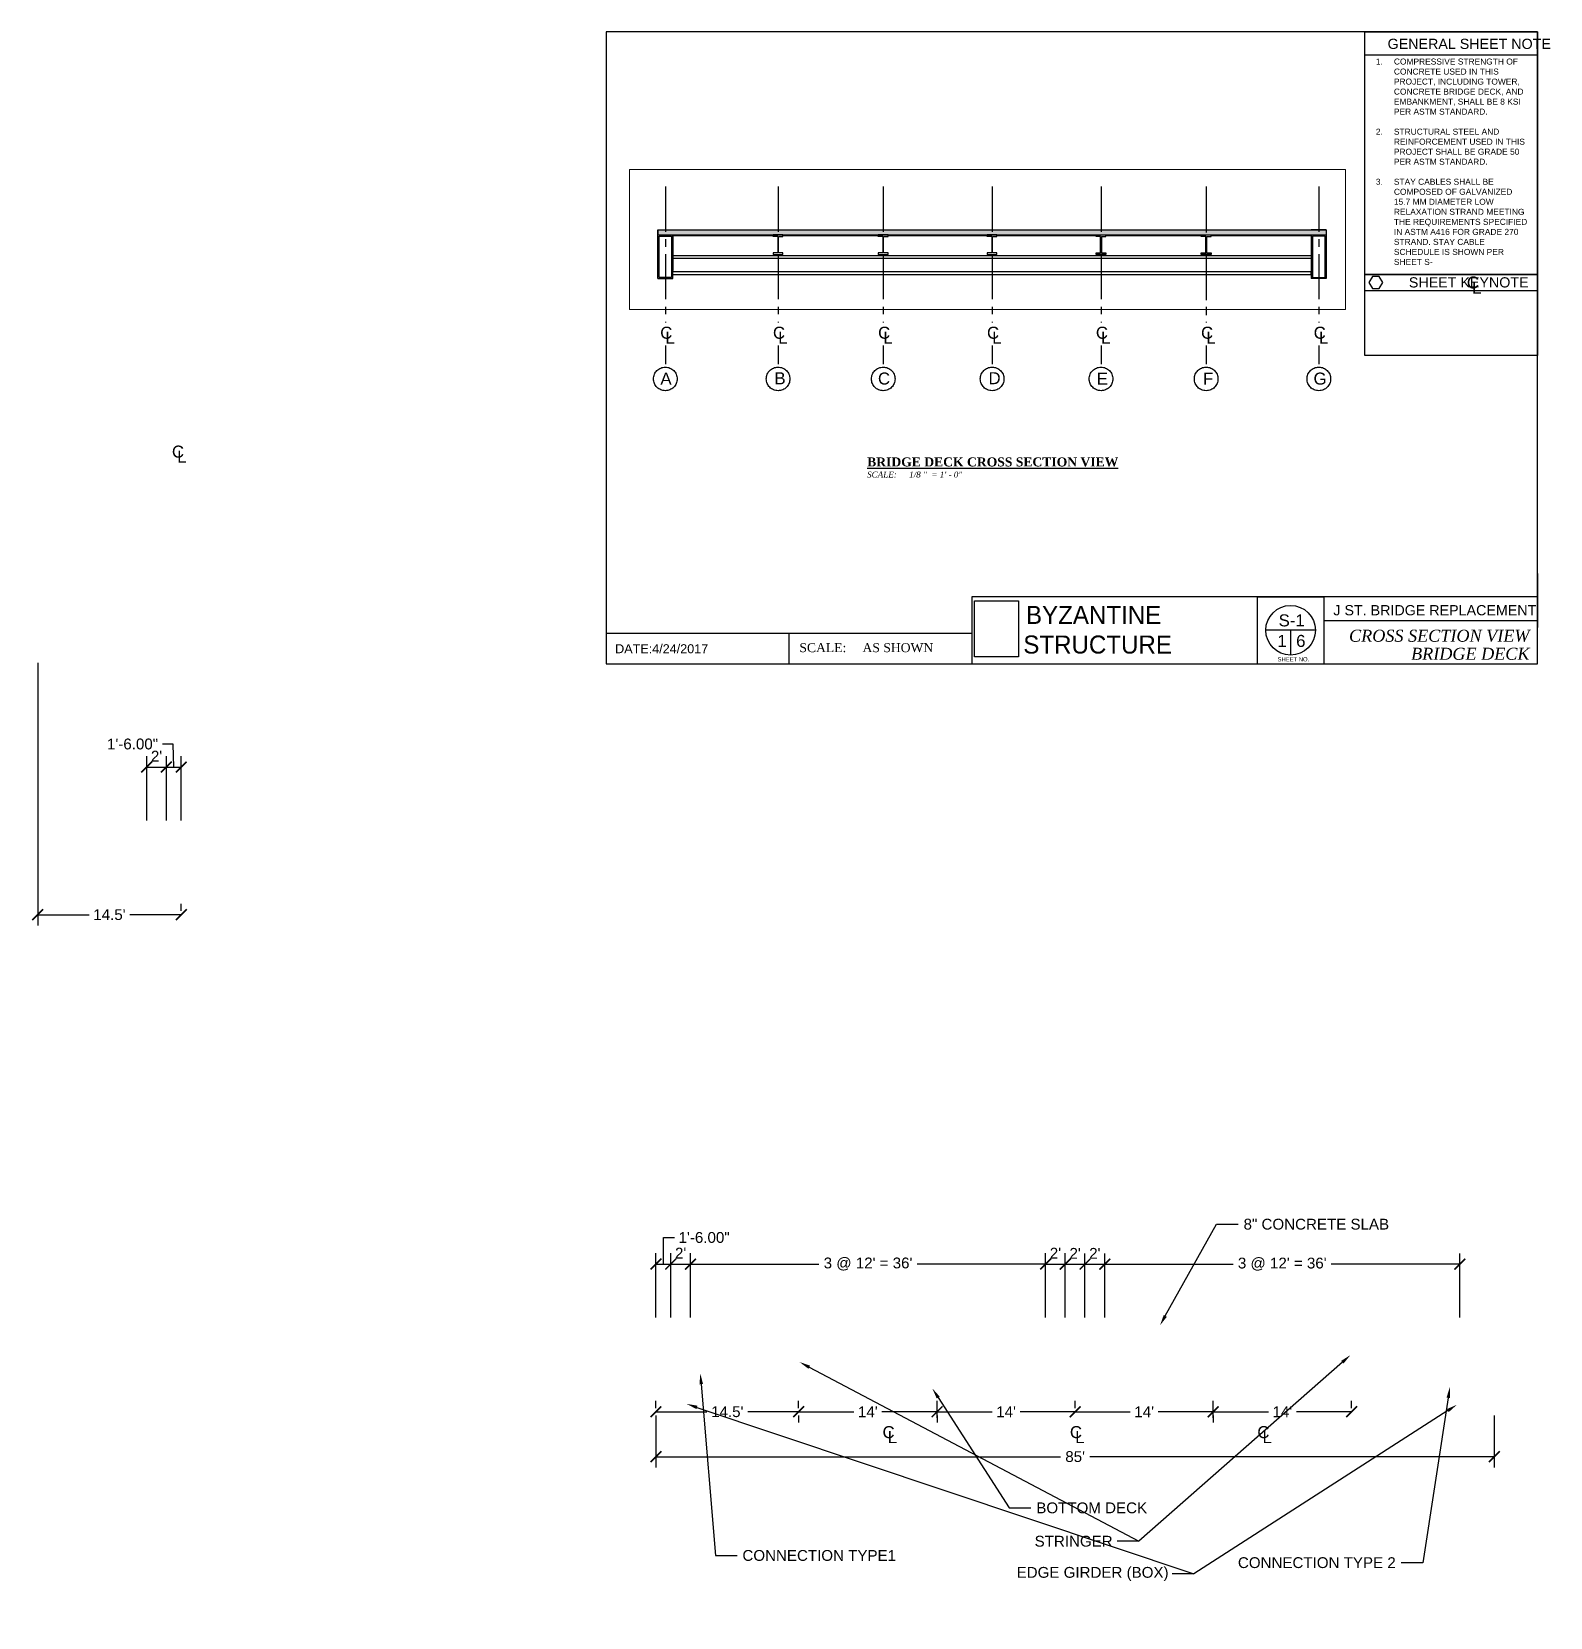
# Paper-space layout 'S-3' of a CAD drawing. Header units: feet. Extents: x -9.6 to 15.7, y -15.9 to 10.5.
# The model-space entities are those that its viewports show. They can reach past a viewport. Long polylines and large blocks are cut down to what shows.
import ezdxf
from ezdxf import colors
from ezdxf.entities.mleader import LeaderData, LeaderLine
from ezdxf.enums import TextEntityAlignment as Align
from ezdxf.math import Vec2, Vec3

# ---------------------------------------------------------------- set-up
doc = ezdxf.new("R2010")
doc.units = ezdxf.units.FT
doc.header["$MEASUREMENT"] = 0
doc.header["$XCLIPFRAME"] = 2
for name, pattern in [('ACAD_ISO03W100', [30, 12, -18]), ('CENTER2', [1.125, 0.75, -0.125, 0.125, -0.125]), ('HIDDEN2', [0.1875, 0.125, -0.0625])]:
    doc.linetypes.add(name, pattern=pattern)
doc.styles.add('Annotative', font='arial.ttf')
doc.styles.add('Bridge 122L', font='times.ttf')
doc.styles.get("Standard").update_dxf_attribs({"font": 'arial.ttf'})
doc.dimstyles.new('Bridge 122L', dxfattribs={"dimtxt": 0.18, "dimasz": 0.18, "dimexe": 0.18, "dimexo": 0.0625, "dimgap": 0.09, "dimtad": 0, "dimtih": 1, "dimtoh": 1, "dimzin": 0, "dimdsep": 46, "dimlunit": 3, "dimtxsty": 'Annotative', "dimblk": 'ARCHTICK', "dimcen": 0.09, "dimadec": 1, "dimazin": 0, "dimtfac": 1, "dimtofl": 0, "dimtmove": 0, "dimatfit": 3, "dimfxl": 1, "dimtolj": 1, "dimtzin": 0, "dimarcsym": 0})
picture_1 = doc.add_image_def('image1.jpg', size_in_pixel=(215, 288))

# ---------------------------------------------------------------- blocks, each defined once
blk = doc.blocks.new('_ArchTick')
at = {"color": 0, "linetype": 'ByBlock', "const_width": 0.15}
blk.add_lwpolyline([(-0.5, -0.5), (0.5, 0.5)], dxfattribs=at)
blk = doc.blocks.new('*D0')
at = {"color": 0, "linetype": 'Continuous', "lineweight": -2, "transparency": 16777216}
for p, q in [((0.954, -9.989), (0.957, -9.548)), ((0.957, -9.548), (1.137, -9.548)), ((0.83, -10.88), (0.83, -9.809)), ((0.83, -9.989), (1.077, -9.989)), ((1.077, -10.88), (1.077, -9.809))]:
    blk.add_line(p, q, dxfattribs=at)
at = {"layer": 'Defpoints', "color": 0, "linetype": 'CENTER2', "transparency": 16777216}
for p in [(1.077, -9.989), (0.83, -10.942), (1.077, -10.942)]:
    blk.add_point(p, dxfattribs=at)
at = {"color": 0, "linetype": 'CENTER2', "lineweight": -2, "transparency": 16777216, "xscale": 0.18, "yscale": 0.18, "zscale": 0.18, "rotation": 180}
blk.add_blockref('_ArchTick', (0.83, -9.989), dxfattribs=at)
at = {"color": 0, "linetype": 'CENTER2', "lineweight": -2, "transparency": 16777216, "xscale": 0.18, "yscale": 0.18, "zscale": 0.18}
blk.add_blockref('_ArchTick', (1.077, -9.989), dxfattribs=at)
at = {"color": 0, "linetype": 'CENTER2', "transparency": 16777216, "insert": (1.632, -9.548), "char_height": 0.18, "attachment_point": 5, "style": 'Annotative'}
blk.add_mtext('\\A1;1\'-6.00"', dxfattribs=at)
blk = doc.blocks.new('*D1')
at = {"color": 0, "linetype": 'Continuous', "lineweight": -2, "transparency": 16777216}
for p, q in [((1.077, -10.88), (1.077, -9.809)), ((1.077, -9.989), (1.405, -9.989)), ((1.405, -10.88), (1.405, -9.809))]:
    blk.add_line(p, q, dxfattribs=at)
at = {"layer": 'Defpoints', "color": 0, "linetype": 'CENTER2', "transparency": 16777216}
for p in [(1.405, -9.989), (1.077, -10.942), (1.405, -10.942)]:
    blk.add_point(p, dxfattribs=at)
at = {"color": 0, "linetype": 'CENTER2', "lineweight": -2, "transparency": 16777216, "xscale": 0.18, "yscale": 0.18, "zscale": 0.18, "rotation": 180}
blk.add_blockref('_ArchTick', (1.077, -9.989), dxfattribs=at)
at = {"color": 0, "linetype": 'CENTER2', "lineweight": -2, "transparency": 16777216, "xscale": 0.18, "yscale": 0.18, "zscale": 0.18}
blk.add_blockref('_ArchTick', (1.405, -9.989), dxfattribs=at)
at = {"color": 0, "linetype": 'CENTER2', "transparency": 16777216, "insert": (1.241, -9.808), "char_height": 0.18, "attachment_point": 5, "style": 'Annotative'}
blk.add_mtext("\\A1;2'", dxfattribs=at)
blk = doc.blocks.new('*D3')
at = {"color": 0, "linetype": 'Continuous', "lineweight": -2, "transparency": 16777216}
for p, q in [((1.405, -10.88), (1.405, -9.809)), ((1.405, -9.989), (3.543, -9.989)), ((7.315, -9.989), (5.177, -9.989)), ((7.315, -10.88), (7.315, -9.809))]:
    blk.add_line(p, q, dxfattribs=at)
at = {"layer": 'Defpoints', "color": 0, "linetype": 'CENTER2', "transparency": 16777216}
for p in [(7.315, -9.989), (1.405, -10.942), (7.315, -10.942)]:
    blk.add_point(p, dxfattribs=at)
at = {"color": 0, "linetype": 'CENTER2', "lineweight": -2, "transparency": 16777216, "xscale": 0.18, "yscale": 0.18, "zscale": 0.18, "rotation": 180}
blk.add_blockref('_ArchTick', (1.405, -9.989), dxfattribs=at)
at = {"color": 0, "linetype": 'CENTER2', "lineweight": -2, "transparency": 16777216, "xscale": 0.18, "yscale": 0.18, "zscale": 0.18}
blk.add_blockref('_ArchTick', (7.315, -9.989), dxfattribs=at)
at = {"color": 0, "linetype": 'CENTER2', "transparency": 16777216, "insert": (4.36, -9.989), "char_height": 0.18, "attachment_point": 5, "style": 'Annotative'}
blk.add_mtext("\\A1;3 @ 12' = 36'", dxfattribs=at)
blk = doc.blocks.new('*D4')
at = {"color": 0, "linetype": 'Continuous', "lineweight": -2, "transparency": 16777216}
for p, q in [((7.315, -10.88), (7.315, -9.809)), ((7.315, -9.989), (7.643, -9.989)), ((7.643, -10.88), (7.643, -9.809))]:
    blk.add_line(p, q, dxfattribs=at)
at = {"layer": 'Defpoints', "color": 0, "linetype": 'CENTER2', "transparency": 16777216}
for p in [(7.643, -9.989), (7.315, -10.942), (7.643, -10.942)]:
    blk.add_point(p, dxfattribs=at)
at = {"color": 0, "linetype": 'CENTER2', "lineweight": -2, "transparency": 16777216, "xscale": 0.18, "yscale": 0.18, "zscale": 0.18, "rotation": 180}
blk.add_blockref('_ArchTick', (7.315, -9.989), dxfattribs=at)
at = {"color": 0, "linetype": 'CENTER2', "lineweight": -2, "transparency": 16777216, "xscale": 0.18, "yscale": 0.18, "zscale": 0.18}
blk.add_blockref('_ArchTick', (7.643, -9.989), dxfattribs=at)
at = {"color": 0, "linetype": 'CENTER2', "transparency": 16777216, "insert": (7.479, -9.808), "char_height": 0.18, "attachment_point": 5, "style": 'Annotative'}
blk.add_mtext("\\A1;2'", dxfattribs=at)
blk = doc.blocks.new('*D5')
at = {"color": 0, "linetype": 'Continuous', "lineweight": -2, "transparency": 16777216}
for p, q in [((7.643, -10.88), (7.643, -9.811)), ((7.643, -9.991), (7.971, -9.991)), ((7.971, -10.88), (7.971, -9.811))]:
    blk.add_line(p, q, dxfattribs=at)
at = {"layer": 'Defpoints', "color": 0, "linetype": 'CENTER2', "transparency": 16777216}
for p in [(7.971, -9.991), (7.643, -10.942), (7.971, -10.942)]:
    blk.add_point(p, dxfattribs=at)
at = {"color": 0, "linetype": 'CENTER2', "lineweight": -2, "transparency": 16777216, "xscale": 0.18, "yscale": 0.18, "zscale": 0.18, "rotation": 180}
blk.add_blockref('_ArchTick', (7.643, -9.991), dxfattribs=at)
at = {"color": 0, "linetype": 'CENTER2', "lineweight": -2, "transparency": 16777216, "xscale": 0.18, "yscale": 0.18, "zscale": 0.18}
blk.add_blockref('_ArchTick', (7.971, -9.991), dxfattribs=at)
at = {"color": 0, "linetype": 'CENTER2', "transparency": 16777216, "insert": (7.807, -9.811), "char_height": 0.18, "attachment_point": 5, "style": 'Annotative'}
blk.add_mtext("\\A1;2'", dxfattribs=at)
blk = doc.blocks.new('*D6')
at = {"color": 0, "linetype": 'Continuous', "lineweight": -2, "transparency": 16777216}
for p, q in [((7.971, -10.88), (7.971, -9.811)), ((7.971, -9.991), (8.299, -9.991)), ((8.299, -10.88), (8.299, -9.811))]:
    blk.add_line(p, q, dxfattribs=at)
at = {"layer": 'Defpoints', "color": 0, "linetype": 'CENTER2', "transparency": 16777216}
for p in [(8.299, -9.991), (7.971, -10.942), (8.299, -10.942)]:
    blk.add_point(p, dxfattribs=at)
at = {"color": 0, "linetype": 'CENTER2', "lineweight": -2, "transparency": 16777216, "xscale": 0.18, "yscale": 0.18, "zscale": 0.18, "rotation": 180}
blk.add_blockref('_ArchTick', (7.971, -9.991), dxfattribs=at)
at = {"color": 0, "linetype": 'CENTER2', "lineweight": -2, "transparency": 16777216, "xscale": 0.18, "yscale": 0.18, "zscale": 0.18}
blk.add_blockref('_ArchTick', (8.299, -9.991), dxfattribs=at)
at = {"color": 0, "linetype": 'CENTER2', "transparency": 16777216, "insert": (8.135, -9.811), "char_height": 0.18, "attachment_point": 5, "style": 'Annotative'}
blk.add_mtext("\\A1;2'", dxfattribs=at)
blk = doc.blocks.new('*D7')
at = {"color": 0, "linetype": 'Continuous', "lineweight": -2, "transparency": 16777216}
for p, q in [((8.299, -10.88), (8.299, -9.811)), ((8.299, -9.991), (10.437, -9.991)), ((14.209, -9.991), (12.071, -9.991)), ((14.209, -10.88), (14.209, -9.811))]:
    blk.add_line(p, q, dxfattribs=at)
at = {"layer": 'Defpoints', "color": 0, "linetype": 'CENTER2', "transparency": 16777216}
for p in [(14.209, -9.991), (8.299, -10.942), (14.209, -10.942)]:
    blk.add_point(p, dxfattribs=at)
at = {"color": 0, "linetype": 'CENTER2', "lineweight": -2, "transparency": 16777216, "xscale": 0.18, "yscale": 0.18, "zscale": 0.18, "rotation": 180}
blk.add_blockref('_ArchTick', (8.299, -9.991), dxfattribs=at)
at = {"color": 0, "linetype": 'CENTER2', "lineweight": -2, "transparency": 16777216, "xscale": 0.18, "yscale": 0.18, "zscale": 0.18}
blk.add_blockref('_ArchTick', (14.209, -9.991), dxfattribs=at)
at = {"color": 0, "linetype": 'CENTER2', "transparency": 16777216, "insert": (11.254, -9.991), "char_height": 0.18, "attachment_point": 5, "style": 'Annotative'}
blk.add_mtext("\\A1;3 @ 12' = 36'", dxfattribs=at)
blk = doc.blocks.new('*D8')
at = {"color": 0, "linetype": 'Continuous', "lineweight": -2, "transparency": 16777216}
for p, q in [((-7.646, -2.608), (-7.646, -1.54)), ((-7.318, -2.608), (-7.318, -1.54)), ((-7.646, -1.72), (-7.318, -1.72))]:
    blk.add_line(p, q, dxfattribs=at)
at = {"layer": 'Defpoints', "color": 0, "linetype": 'CENTER2', "transparency": 16777216}
for p in [(-7.318, -1.72), (-7.646, -2.671), (-7.318, -2.671)]:
    blk.add_point(p, dxfattribs=at)
at = {"color": 0, "linetype": 'CENTER2', "lineweight": -2, "transparency": 16777216, "xscale": 0.18, "yscale": 0.18, "zscale": 0.18, "rotation": 180}
blk.add_blockref('_ArchTick', (-7.646, -1.72), dxfattribs=at)
at = {"color": 0, "linetype": 'CENTER2', "lineweight": -2, "transparency": 16777216, "xscale": 0.18, "yscale": 0.18, "zscale": 0.18}
blk.add_blockref('_ArchTick', (-7.318, -1.72), dxfattribs=at)
at = {"color": 0, "linetype": 'CENTER2', "transparency": 16777216, "insert": (-7.482, -1.539), "char_height": 0.18, "attachment_point": 5, "style": 'Annotative'}
blk.add_mtext("\\A1;2'", dxfattribs=at)
blk = doc.blocks.new('*D9')
at = {"color": 0, "linetype": 'Continuous', "lineweight": -2, "transparency": 16777216}
for p, q in [((-7.205, -1.337), (-7.385, -1.337)), ((-7.318, -2.608), (-7.318, -1.54)), ((-7.194, -1.72), (-7.205, -1.337)), ((-7.071, -2.608), (-7.071, -1.54)), ((-7.318, -1.72), (-7.071, -1.72))]:
    blk.add_line(p, q, dxfattribs=at)
at = {"layer": 'Defpoints', "color": 0, "linetype": 'CENTER2', "transparency": 16777216}
for p in [(-7.071, -1.72), (-7.318, -2.671), (-7.071, -2.671)]:
    blk.add_point(p, dxfattribs=at)
at = {"color": 0, "linetype": 'CENTER2', "lineweight": -2, "transparency": 16777216, "xscale": 0.18, "yscale": 0.18, "zscale": 0.18, "rotation": 180}
blk.add_blockref('_ArchTick', (-7.318, -1.72), dxfattribs=at)
at = {"color": 0, "linetype": 'CENTER2', "lineweight": -2, "transparency": 16777216, "xscale": 0.18, "yscale": 0.18, "zscale": 0.18}
blk.add_blockref('_ArchTick', (-7.071, -1.72), dxfattribs=at)
at = {"color": 0, "linetype": 'CENTER2', "transparency": 16777216, "insert": (-7.881, -1.337), "char_height": 0.18, "attachment_point": 5, "style": 'Annotative'}
blk.add_mtext('\\A1;1\'-6.00"', dxfattribs=at)
blk = doc.blocks.new('*D10')
at = {"color": 0, "linetype": 'Continuous', "lineweight": -2, "transparency": 16777216}
for p, q in [((0.83, -12.51), (0.83, -13.374)), ((14.784, -12.51), (14.784, -13.374)), ((0.83, -13.194), (7.564, -13.194)), ((14.784, -13.194), (8.05, -13.194))]:
    blk.add_line(p, q, dxfattribs=at)
at = {"layer": 'Defpoints', "color": 0, "linetype": 'CENTER2', "transparency": 16777216}
for p in [(0.83, -12.447), (14.784, -12.447), (14.784, -13.194)]:
    blk.add_point(p, dxfattribs=at)
at = {"color": 0, "linetype": 'CENTER2', "lineweight": -2, "transparency": 16777216, "xscale": 0.18, "yscale": 0.18, "zscale": 0.18, "rotation": 180}
blk.add_blockref('_ArchTick', (0.83, -13.194), dxfattribs=at)
at = {"color": 0, "linetype": 'CENTER2', "lineweight": -2, "transparency": 16777216, "xscale": 0.18, "yscale": 0.18, "zscale": 0.18}
blk.add_blockref('_ArchTick', (14.784, -13.194), dxfattribs=at)
at = {"color": 0, "linetype": 'CENTER2', "transparency": 16777216, "insert": (7.807, -13.194), "char_height": 0.18, "attachment_point": 5, "style": 'Annotative'}
blk.add_mtext("\\A1;85'", dxfattribs=at)
blk = doc.blocks.new('*D11')
at = {"color": 0, "linetype": 'Continuous', "lineweight": -2, "transparency": 16777216}
for p, q in [((3.205, -12.385), (3.205, -12.267)), ((5.509, -12.549), (5.509, -12.267)), ((3.205, -12.447), (4.123, -12.447)), ((5.509, -12.447), (4.591, -12.447))]:
    blk.add_line(p, q, dxfattribs=at)
at = {"layer": 'Defpoints', "color": 0, "linetype": 'CENTER2', "transparency": 16777216}
for p in [(3.205, -12.447), (3.205, -12.447), (5.509, -12.611)]:
    blk.add_point(p, dxfattribs=at)
at = {"color": 0, "linetype": 'CENTER2', "lineweight": -2, "transparency": 16777216, "xscale": 0.18, "yscale": 0.18, "zscale": 0.18, "rotation": 180}
blk.add_blockref('_ArchTick', (3.205, -12.447), dxfattribs=at)
at = {"color": 0, "linetype": 'CENTER2', "lineweight": -2, "transparency": 16777216, "xscale": 0.18, "yscale": 0.18, "zscale": 0.18}
blk.add_blockref('_ArchTick', (5.509, -12.447), dxfattribs=at)
at = {"color": 0, "linetype": 'CENTER2', "transparency": 16777216, "insert": (4.357, -12.447), "char_height": 0.18, "attachment_point": 5, "style": 'Annotative'}
blk.add_mtext("\\A1;14'", dxfattribs=at)
blk = doc.blocks.new('*D12')
at = {"color": 0, "linetype": 'Continuous', "lineweight": -2, "transparency": 16777216}
for p, q in [((7.807, -12.385), (7.807, -12.267)), ((5.509, -12.447), (6.424, -12.447)), ((5.509, -12.51), (5.509, -12.627)), ((7.807, -12.447), (6.892, -12.447))]:
    blk.add_line(p, q, dxfattribs=at)
at = {"layer": 'Defpoints', "color": 0, "linetype": 'CENTER2', "transparency": 16777216}
for p in [(5.509, -12.447), (7.807, -12.447), (7.807, -12.447)]:
    blk.add_point(p, dxfattribs=at)
at = {"color": 0, "linetype": 'CENTER2', "lineweight": -2, "transparency": 16777216, "xscale": 0.18, "yscale": 0.18, "zscale": 0.18, "rotation": 180}
blk.add_blockref('_ArchTick', (5.509, -12.447), dxfattribs=at)
at = {"color": 0, "linetype": 'CENTER2', "lineweight": -2, "transparency": 16777216, "xscale": 0.18, "yscale": 0.18, "zscale": 0.18}
blk.add_blockref('_ArchTick', (7.807, -12.447), dxfattribs=at)
at = {"color": 0, "linetype": 'CENTER2', "transparency": 16777216, "insert": (6.658, -12.447), "char_height": 0.18, "attachment_point": 5, "style": 'Annotative'}
blk.add_mtext("\\A1;14'", dxfattribs=at)
blk = doc.blocks.new('*D13')
at = {"color": 0, "linetype": 'Continuous', "lineweight": -2, "transparency": 16777216}
for p, q in [((10.105, -12.549), (10.105, -12.267)), ((12.409, -12.385), (12.409, -12.267)), ((10.105, -12.447), (11.023, -12.447)), ((12.409, -12.447), (11.492, -12.447))]:
    blk.add_line(p, q, dxfattribs=at)
at = {"layer": 'Defpoints', "color": 0, "linetype": 'CENTER2', "transparency": 16777216}
for p in [(10.105, -12.611), (12.409, -12.447), (12.409, -12.447)]:
    blk.add_point(p, dxfattribs=at)
at = {"color": 0, "linetype": 'CENTER2', "lineweight": -2, "transparency": 16777216, "xscale": 0.18, "yscale": 0.18, "zscale": 0.18}
for p, rotation in [((10.105, -12.447), 179.9999999999939), ((12.409, -12.447), 359.9999999999939)]:
    blk.add_blockref('_ArchTick', p, dxfattribs=dict(at, rotation=rotation))
at = {"color": 0, "linetype": 'CENTER2', "transparency": 16777216, "insert": (11.257, -12.447), "char_height": 0.18, "attachment_point": 5, "style": 'Annotative'}
blk.add_mtext("\\A1;14'", dxfattribs=at)
blk = doc.blocks.new('*D14')
at = {"color": 0, "linetype": 'Continuous', "lineweight": -2, "transparency": 16777216}
for p, q in [((7.807, -12.385), (7.807, -12.267)), ((7.807, -12.447), (8.722, -12.447)), ((10.105, -12.447), (9.19, -12.447)), ((10.105, -12.51), (10.105, -12.627))]:
    blk.add_line(p, q, dxfattribs=at)
at = {"layer": 'Defpoints', "color": 0, "linetype": 'CENTER2', "transparency": 16777216}
for p in [(7.807, -12.447), (7.807, -12.447), (10.105, -12.447)]:
    blk.add_point(p, dxfattribs=at)
at = {"color": 0, "linetype": 'CENTER2', "lineweight": -2, "transparency": 16777216, "xscale": 0.18, "yscale": 0.18, "zscale": 0.18}
for p, rotation in [((7.807, -12.447), 179.9999999999939), ((10.105, -12.447), 359.9999999999939)]:
    blk.add_blockref('_ArchTick', p, dxfattribs=dict(at, rotation=rotation))
at = {"color": 0, "linetype": 'CENTER2', "transparency": 16777216, "insert": (8.956, -12.447), "char_height": 0.18, "attachment_point": 5, "style": 'Annotative'}
blk.add_mtext("\\A1;14'", dxfattribs=at)
blk = doc.blocks.new('*D15')
at = {"color": 0, "linetype": 'Continuous', "lineweight": -2, "transparency": 16777216}
for p, q in [((-9.46, 0.015), (-9.46, -4.356)), ((-9.46, -4.176), (-8.605, -4.176)), ((-7.071, -4.176), (-7.927, -4.176)), ((-7.071, -4.113), (-7.071, -3.996))]:
    blk.add_line(p, q, dxfattribs=at)
at = {"layer": 'Defpoints', "color": 0, "linetype": 'CENTER2', "transparency": 16777216}
for p in [(-9.46, 0.078), (-7.071, -4.176), (-7.071, -4.176)]:
    blk.add_point(p, dxfattribs=at)
at = {"color": 0, "linetype": 'CENTER2', "lineweight": -2, "transparency": 16777216, "xscale": 0.18, "yscale": 0.18, "zscale": 0.18, "rotation": 180}
blk.add_blockref('_ArchTick', (-9.46, -4.176), dxfattribs=at)
at = {"color": 0, "linetype": 'CENTER2', "lineweight": -2, "transparency": 16777216, "xscale": 0.18, "yscale": 0.18, "zscale": 0.18}
blk.add_blockref('_ArchTick', (-7.071, -4.176), dxfattribs=at)
at = {"color": 0, "linetype": 'CENTER2', "transparency": 16777216, "insert": (-8.266, -4.176), "char_height": 0.18, "attachment_point": 5, "style": 'Annotative'}
blk.add_mtext("\\A1;14.5'", dxfattribs=at)
blk = doc.blocks.new('*D16')
at = {"color": 0, "linetype": 'Continuous', "lineweight": -2, "transparency": 16777216}
for p, q in [((0.83, -12.385), (0.83, -12.267)), ((0.83, -12.447), (1.678, -12.447)), ((3.205, -12.447), (2.357, -12.447)), ((3.205, -12.51), (3.205, -12.627))]:
    blk.add_line(p, q, dxfattribs=at)
at = {"layer": 'Defpoints', "color": 0, "linetype": 'CENTER2', "transparency": 16777216}
for p in [(0.83, -12.447), (0.83, -12.447), (3.205, -12.447)]:
    blk.add_point(p, dxfattribs=at)
at = {"color": 0, "linetype": 'CENTER2', "lineweight": -2, "transparency": 16777216, "xscale": 0.18, "yscale": 0.18, "zscale": 0.18, "rotation": 180}
blk.add_blockref('_ArchTick', (0.83, -12.447), dxfattribs=at)
at = {"color": 0, "linetype": 'CENTER2', "lineweight": -2, "transparency": 16777216, "xscale": 0.18, "yscale": 0.18, "zscale": 0.18}
blk.add_blockref('_ArchTick', (3.205, -12.447), dxfattribs=at)
at = {"color": 0, "linetype": 'CENTER2', "transparency": 16777216, "insert": (2.018, -12.447), "char_height": 0.18, "attachment_point": 5, "style": 'Annotative'}
blk.add_mtext("\\A1;14.5'", dxfattribs=at)
blk = doc.blocks.new('Sheet Number')
for p, q in [((11.806, 0.557), (10.98, 0.557)), ((11.393, 0.557), (11.393, 0.144))]:
    blk.add_line(p, q)
blk.add_circle((11.393, 0.557), 0.413)
for tag, p in [('S-1', (11.411, 0.721)), ('1', (11.251, 0.38))]:
    blk.add_attdef(tag, text='', height=0.2).set_placement(p, align=Align.MIDDLE)
at = {"style": 'Annotative'}
blk.add_attdef('6', text='', height=0.2, dxfattribs=at).set_placement((11.563, 0.379), align=Align.MIDDLE)

msp = doc.modelspace()

# ---------------------------------------------------------------- hatches: boundary and pattern name
at = {"linetype": 'CENTER2'}
h = msp.add_hatch(dxfattribs=at)
h.set_pattern_fill('AR-CONC', color=256)
h.set_pattern_definition([(50, (0, 0), (7.172602, -0.627521), [0.75, -8.25]), (355, (0, 0), (-1.387513, 7.521921), [0.6, -6.6]), (100.45144, (0.598, -0.052), (5.785088, 6.8944), [0.637402, -7.01142]), (46.1842, (0, 2), (10.672413, -1.655193), [1.125, -12.375]), (96.63564, (0.889, 1.862), (9.34662, 9.741186), [0.956103, -10.51714]), (351.18416, (0, 2), (9.34662, 9.741186), [0.9, -9.9]), (21, (1, 1.5), (5.96907, -4.026189), [0.75, -8.25]), (326, (1, 1.5), (2.433153, 7.2515), [0.6, -6.6]), (71.45144, (1.4974, 1.1645), (8.402224, 3.225312), [0.637402, -7.01142]), (37.5, (0, 0), (0.1215986, 3.3289385), [0, -6.52, 0, -6.7, 0, -6.625]), (7.5, (0, 0), (2.6306954, 3.944117), [0, -3.82, 0, -6.37, 0, -2.525]), (327.5, (-2.23, 0), (5.3382244, -0.2255487), [0, -2.5, 0, -7.8, 0, -10.35]), (317.5, (-3.23, 0), (5.831862, 1.00105), [0, -3.25, 0, -5.18, 0, -7.35])])
h.paths.add_polyline_path([(2110.4, 688), (2086.4, 688), (1042.4, 688), (1042.4, 680), (1066.4, 680), (2110.4, 680)])

# ---------------------------------------------------------------- linework, layer by layer
for p, q in [((1042.4, 688), (2110.4, 688)), ((1042.4, 610), (1042.4, 688)), ((1042.4, 688), (1042.4, 680)), ((2110.4, 688), (2086.4, 688)), ((2110.4, 688), (2110.4, 610)), ((2110.4, 688), (2110.4, 610)), ((2110.4, 688), (2110.4, 680)), ((1042.4, 680), (2110.4, 680)), ((1042.4, 680), (1066.4, 680)), ((1066.4, 610), (1066.4, 680)), ((1066.4, 680), (1066.4, 646.8)), ((1066.4, 680), (1066.4, 678.7)), ((1066.4, 678.7), (1226.6, 678.7)), ((1242.2, 678.7), (1394.6, 678.7)), ((1410.2, 678.7), (1568.6, 678.7)), ((1584.2, 678.7), (1742.6, 678.7)), ((1758.2, 678.7), (1910.6, 678.7)), ((1926.2, 678.7), (2086.4, 678.7)), ((2086.4, 680), (2086.4, 610)), ((1066.4, 646.8), (2086.4, 646.8)), ((1066.4, 646.8), (1066.4, 622.8)), ((1042.4, 610), (1066.4, 610)), ((1066.4, 616.8), (2086.4, 616.8)), ((2110.4, 610), (2086.4, 610))]:
    msp.add_line(p, q)
for p, q in [((1066.4, 646.8), (1066.4, 642.8)), ((2086.4, 616.8), (2086.4, 620.8))]:
    msp.add_line(p, q, dxfattribs=at)
at = {"linetype": 'HIDDEN2'}
for p, q in [((1066.4, 642.8), (2086.4, 642.8)), ((2086.4, 620.8), (1066.4, 620.8))]:
    msp.add_line(p, q, dxfattribs=at)
for points in [[(1064.4, 678), (1064.4, 612), (1054.4, 612), (1044.4, 612), (1044.4, 678), (1054.4, 678)], [(2088.4, 678), (2088.4, 612), (2098.4, 612), (2108.4, 612), (2108.4, 678), (2098.4, 678)]]:
    msp.add_lwpolyline(points, close=True, dxfattribs=at)
for points in [[(1233.8, 677.5), (1233.8, 651), (1226.6, 651), (1226.6, 648.6), (1242.2, 648.6), (1242.2, 651), (1235.1, 651), (1235.1, 677.5), (1242.2, 677.5), (1242.2, 680), (1226.6, 680)], [(1233.8, 677.5), (1226.6, 677.5), (1226.6, 680)], [(1401.8, 677.5), (1401.8, 651), (1394.6, 651), (1394.6, 648.6), (1410.2, 648.6), (1410.2, 651), (1403.1, 651), (1403.1, 677.5), (1410.2, 677.5), (1410.2, 680), (1394.6, 680)], [(1401.8, 677.5), (1394.6, 677.5), (1394.6, 680)], [(1575.8, 677.5), (1575.8, 651), (1568.6, 651), (1568.6, 648.6), (1584.2, 648.6), (1584.2, 651), (1577.1, 651), (1577.1, 677.5), (1584.2, 677.5), (1584.2, 680), (1568.6, 680)], [(1575.8, 677.5), (1568.6, 677.5), (1568.6, 680)], [(1751.1, 677.5), (1751.1, 651), (1758.2, 651), (1758.2, 648.6), (1742.6, 648.6), (1742.6, 651), (1749.8, 651), (1749.8, 677.5), (1742.6, 677.5), (1742.6, 680), (1758.2, 680)], [(1751.1, 677.5), (1758.2, 677.5), (1758.2, 680)], [(1919.1, 677.5), (1919.1, 651), (1926.2, 651), (1926.2, 648.6), (1910.6, 648.6), (1910.6, 651), (1917.8, 651), (1917.8, 677.5), (1910.6, 677.5), (1910.6, 680), (1926.2, 680)], [(1919.1, 677.5), (1926.2, 677.5), (1926.2, 680)]]:
    msp.add_lwpolyline(points)

psp = doc.layouts.new('S-3')

# ---------------------------------------------------------------- linework, layer by layer
for p, q in [((12.6276, 10.12901), (15.50081, 10.12901)), ((12.6276, 6.20797), (15.50081, 6.20797)), ((15.50081, 0), (15.50081, 1.5)), ((15.50081, 1.5), (15.50081, 1)), ((10.83801, 1.11382), (11.94801, 1.11382)), ((15.50081, 1.11382), (11.21831, 1.11382)), ((11.94801, 1.11382), (11.94801, 0)), ((15.50081, 1), (15.50081, 0.6)), ((15.50081, 0.71382), (11.94801, 0.71382)), ((6.08734, 0.5), (0, 0.5)), ((3.04367, 0.5), (3.04367, 0)), ((0, 0), (6.50081, 0)), ((11.50081, 0), (12.10081, 0))]:
    psp.add_line(p, q)
at = {"linetype": 'CENTER2'}
for p, q in [((0.98796, 7.93834), (0.98711, 5.67508)), ((2.86445, 7.93834), (2.8636, 5.67508)), ((4.61445, 7.93834), (4.6136, 5.67508)), ((6.42695, 7.93834), (6.4261, 5.67508)), ((8.23945, 7.93834), (8.2386, 5.67508)), ((9.98796, 7.93834), (9.98796, 5.70721)), ((9.98796, 7.92459), (9.98796, 5.69346)), ((9.98945, 7.93834), (9.9886, 5.67508)), ((11.86445, 7.93834), (11.8636, 5.67508)), ((0.98696, 5.29376), (0.98685, 4.98411)), ((2.86345, 5.29376), (2.86334, 4.98411)), ((4.61345, 5.29376), (4.61334, 4.98411)), ((6.42595, 5.29376), (6.42584, 4.98411)), ((8.23845, 5.29376), (8.23834, 4.98411)), ((9.98845, 5.29376), (9.98834, 4.98411)), ((11.86345, 5.29376), (11.86334, 4.98411))]:
    psp.add_line(p, q, dxfattribs=at)
for points in [[(0, 10.51559), (0, 0), (15.50081, 0), (15.50081, 10.51559)], [(15.50081, 10.51559), (15.50081, 6.47708), (12.6276, 6.47708), (12.6276, 10.51559)], [(12.6276, 5.12847), (12.6276, 6.47708), (15.50081, 6.47708), (15.50081, 5.12847)], [(12.86974, 6.24057), (12.92769, 6.34093), (12.86974, 6.4413), (12.75385, 6.4413), (12.69591, 6.34093), (12.75385, 6.24057)]]:
    psp.add_lwpolyline(points, close=True)
for points in [[(11.21831, 1.11382), (6.08734, 1.11382), (6.08734, 0)], [(10.83801, 1.11382), (10.83801, 0)]]:
    psp.add_lwpolyline(points)
at = {"linetype": 'ACAD_ISO03W100'}
for centre in [(0.98647, 4.73859), (2.86296, 4.73859), (4.61296, 4.73859), (6.42546, 4.73859), (8.23796, 4.73859), (9.98796, 4.73859), (11.86296, 4.73859)]:
    psp.add_circle(centre, 0.19641, dxfattribs=at)

# ---------------------------------------------------------------- block references
psp.add_blockref('Sheet Number', (0, 0)).add_auto_attribs({'6': '6', '1': '1', 'S-1': 'S-1'})

# ---------------------------------------------------------------- texts
for s, width, gutter_width, heights, insert, char_height, attachment_point in [('GENERAL SHEET NOTE', 3.0363089, 1, [0.1738], (15.72573, 10.22619), 0.17, 9), ('\\pi-0.3,l0.4,t0.4;1.^ICOMPRESSIVE STRENGTH OF CONCRETE USED IN THIS PROJECT, INCLUDING TOWER, CONCRETE BRIDGE DECK, AND EMBANKMENT, SHALL BE 8 KSI PER ASTM STANDARD.\\P\\P2.^ISTRUCTURAL STEEL AND REINFORCEMENT USED IN THIS PROJECT SHALL BE GRADE 50 PER ASTM STANDARD.  \\P\\P3.^ISTAY CABLES SHALL BE COMPOSED OF GALVANIZED 15.7 MM DIAMETER LOW RELAXATION STRAND MEETING THE REQUIREMENTS SPECIFIED IN ASTM A416 FOR GRADE 270 STRAND. STAY CABLE SCHEDULE IS SHOWN PER SHEET S-', 2.6498063, 0.75, [0], (12.71239, 10.06924), 0.1, 1), ('SHEET KEYNOTE', 2.3396184, 1, [0.1026], (15.35375, 6.25767), 0.17, 9), ('{\\fTimes New Roman|b1|i0|c0|p18;\\LBRIDGE DECK CROSS SECTION VIEW}', 5.2880208, 0.75, [0], (4.34555, 3.43236), 0.15, 1), ('J ST. BRIDGE REPLACEMENT', 4.2825016, 1, [0], (15.48297, 0.80294), 0.17, 9), ('SHEET NO.', 0.7348316, 1, [0], (11.17599, 0.10827), 0.07, 1)]:
    psp.add_mtext_dynamic_manual_height_columns(s, width=width, gutter_width=gutter_width, heights=heights, dxfattribs=dict(insert=insert, char_height=char_height, attachment_point=attachment_point))
at = {"linetype": 'CENTER2', "char_height": 0.2, "attachment_point": 1}
for s, insert in [('C', (14.32722, 6.44269)), ('L', (14.41421, 6.3592)), ('C', (0.90097, 5.6071)), ('C', (2.77746, 5.6071)), ('C', (4.52746, 5.6071)), ('C', (6.33996, 5.6071)), ('C', (8.15246, 5.6071)), ('C', (9.90246, 5.6071)), ('C', (11.77746, 5.6071)), ('L', (0.98796, 5.52361)), ('L', (2.86445, 5.52361)), ('L', (4.61445, 5.52361)), ('L', (6.42695, 5.52361)), ('L', (8.23945, 5.52361)), ('L', (9.98945, 5.52361)), ('L', (11.86445, 5.52361)), ('C', (-7.22575, 3.629)), ('L', (-7.13875, 3.54551)), ('C', (4.6011, -12.68581)), ('L', (4.68809, -12.7693)), ('C', (7.72002, -12.68581)), ('L', (7.80702, -12.7693)), ('C', (10.83895, -12.68581)), ('L', (10.92594, -12.7693))]:
    psp.add_mtext_dynamic_manual_height_columns(s, width=1.0045476, gutter_width=1, heights=[0], dxfattribs=dict(at, insert=insert))
at = {"linetype": 'ACAD_ISO03W100', "lineweight": 100, "char_height": 0.2, "attachment_point": 1}
for s, insert in [('A', (0.90407, 4.84356)), ('B', (2.80251, 4.84919)), ('C', (4.5252, 4.84518)), ('D', (6.36526, 4.85061)), ('E', (8.16629, 4.8408)), ('F', (9.93703, 4.84319)), ('G', (11.77496, 4.84398))]:
    psp.add_mtext_dynamic_manual_height_columns(s, width=0.2955755, gutter_width=1, heights=[0], dxfattribs=dict(at, insert=insert))
at = {"attachment_point": 1, "style": 'Bridge 122L'}
for s, width, insert, char_height in [('\\A1;\\pi-0.3,l0.4,t0.8;{\\fTimes New Roman|b0|i1|c0|p18;SCALE:^I1/8 "  = 1\' - 0"}', 2.8399699, (4.24433, 3.19724), 0.1), ('\\pi-0.45,l0.6,t1.2;SCALE:^IAS SHOWN ', 3.6106227, (3.06785, 0.34211), 0.15)]:
    psp.add_mtext_dynamic_manual_height_columns(s, width=width, gutter_width=0.75, heights=[0], dxfattribs=dict(at, insert=insert, char_height=char_height))
at = {"char_height": 0.3, "attachment_point": 1}
for s, insert, width in [('{\\fHarrington|b0|i0|c0|p82;BYZANTINE}', (6.98886, 0.96159), 2.7880929), ('{\\fBankGothic Lt BT|b0|i0|c0|p34;STRUCTURE}', (6.94443, 0.46892), 2.070423)]:
    psp.add_mtext(s, dxfattribs=dict(at, insert=insert, width=width))
at = {"insert": (15.36981, 0.06234), "char_height": 0.2, "attachment_point": 9, "line_spacing_factor": 0.9}
psp.add_mtext_dynamic_manual_height_columns('{\\fTimes New Roman|b0|i1|c0|p18;CROSS SECTION VIEW\\PBRIDGE DECK}', width=2.9690823, gutter_width=1, heights=[0], dxfattribs=at)
psp.add_attdef('DATE:4/24/2017', (0.15076, 0.17397), '', height=0.15)

# ---------------------------------------------------------------- dimensions: what is measured, and where the dimension line sits
at = {"linetype": 'CENTER2'}
for base, p1, p2, text, picture, middle in [((-7.07134, -4.17563), (-9.46017, 0.0776), (-7.07134, -4.17563), "14.5'", '*D15', (-8.26575, -4.17563)), ((7.31455, -9.98877), (1.40501, -10.94239), (7.31455, -10.94239), "3 @ 12' = <>", '*D3', (4.35978, -9.98877)), ((14.20902, -9.991), (8.29948, -10.94239), (14.20902, -10.94239), "3 @ 12' = 36'", '*D7', (11.25425, -9.991)), ((0.83048, -12.44713), (3.20474, -12.44713), (0.83048, -12.44713), "14.5'", '*D16', (2.01761, -12.44713)), ((3.20474, -12.44713), (5.50886, -12.61128), (3.20474, -12.44713), "14'", '*D11', (4.3568, -12.44713))]:
    dim = psp.add_linear_dim(base=base, p1=p1, p2=p2, text=text, dimstyle='Bridge 122L', override={"dimlfac": -73.10213}, dxfattribs=at)
    dim.commit()
    dim.dimension.update_dxf_attribs({"geometry": picture, "text_midpoint": middle})
for base, p1, p2, override, picture, middle in [((-7.07134, -1.7195), (-7.31757, -2.67089), (-7.07134, -2.67089), {"dimlfac": -73.10213, "dimtmove": 1}, '*D9', (-7.47529, -1.33728)), ((-7.31757, -1.7195), (-7.64587, -2.67089), (-7.31757, -2.67089), {"dimtad": 3, "dimlfac": -73.10213}, '*D8', (-7.48172, -1.7195)), ((1.07671, -9.98877), (0.83048, -10.94239), (1.07671, -10.94239), {"dimlfac": -73.10213, "dimtmove": 1}, '*D0', (1.22663, -9.54806)), ((1.40501, -9.98877), (1.07671, -10.94239), (1.40501, -10.94239), {"dimtad": 3, "dimlfac": -73.10213}, '*D1', (1.24086, -9.98877)), ((7.64286, -9.98877), (7.31455, -10.94239), (7.64286, -10.94239), {"dimtad": 3, "dimlfac": -73.10213}, '*D4', (7.47871, -9.98877)), ((7.97117, -9.991), (7.64286, -10.94239), (7.97117, -10.94239), {"dimtad": 3, "dimlfac": -73.10213}, '*D5', (7.80702, -9.991)), ((8.29948, -9.991), (7.97117, -10.94239), (8.29948, -10.94239), {"dimtad": 3, "dimlfac": -73.10213}, '*D6', (8.13532, -9.991))]:
    dim = psp.add_linear_dim(base=base, p1=p1, p2=p2, dimstyle='Bridge 122L', override=override, dxfattribs=at)
    dim.commit()
    dim.dimension.update_dxf_attribs({"geometry": picture, "text_midpoint": middle, "dimtype": 160})
for base, p1, p2, picture, middle in [((7.80702, -12.44713), (5.50886, -12.44713), (7.80702, -12.44713), '*D12', (6.65794, -12.44713)), ((14.78356, -13.19428), (0.83048, -12.44713), (14.78356, -12.44713), '*D10', (7.80702, -13.19428))]:
    dim = psp.add_linear_dim(base=base, p1=p1, p2=p2, dimstyle='Bridge 122L', override={"dimlfac": -73.10213}, dxfattribs=at)
    dim.commit()
    dim.dimension.update_dxf_attribs({"geometry": picture, "text_midpoint": middle})
dim = psp.add_linear_dim(base=(7.80702, -12.44713), p1=(10.10517, -12.44713), p2=(7.80702, -12.44713), angle=180, dimstyle='Bridge 122L', override={"dimlfac": -73.10213}, dxfattribs=at)
dim.commit()
dim.dimension.update_dxf_attribs({"geometry": '*D14', "text_midpoint": (8.95609, -12.44713)})
dim = psp.add_linear_dim(base=(12.40929, -12.44713), p1=(10.10517, -12.61128), p2=(12.40929, -12.44713), angle=180, text="14'", dimstyle='Bridge 122L', override={"dimlfac": -73.10213}, dxfattribs=at)
dim.commit()
dim.dimension.update_dxf_attribs({"geometry": '*D13', "text_midpoint": (11.25723, -12.44713)})

# ---------------------------------------------------------------- pictures from other files: only their frames are drawn
image = psp.add_image(picture_1, insert=(6.12964, 0.07481), size_in_units=(0.74653, 1))
image.set_boundary_path([(-0.1365, 7.204), (211.359, 275.7695)])
image.dxf.flags = 15

# ---------------------------------------------------------------- leaders
ml = psp.add_multileader_mtext('Standard', dxfattribs=at)
ml.set_content('8" CONCRETE SLAB', color=256)
ml.set_leader_properties(linetype='Continuous')
ml.build(insert=Vec2(0, 0))
ml.multileader.update_dxf_attribs({"dogleg_length": 0.36, "arrow_head_size": 0.18})
ctx = ml.context
ctx.base_point, ctx.char_height, ctx.arrow_head_size, ctx.landing_gap_size, ctx.plane_origin = Vec3(10.52002, -9.32706), 0.18, 0.18, 0.09, Vec3(9.2844, -10.94239)
notes = []
notes.append((ctx, [(0, (1, 1, 0), (10.16002, -9.32706), (1, 0), 0.36, [(0, [(9.21937, -11.00889)], 0, [])])]))
ctx.mtext.insert, ctx.mtext.flow_direction = Vec3(10.61002, -9.23553), 5
ml = psp.add_multileader_mtext('Standard', dxfattribs=at)
ml.set_content('STRINGER', color=256)
ml.set_leader_properties(linetype='Continuous')
ml.build(insert=Vec2(0, 0))
ml.multileader.update_dxf_attribs({"dogleg_length": 0.36, "arrow_head_size": 0.18})
ctx = ml.context
ctx.base_point, ctx.char_height, ctx.arrow_head_size, ctx.landing_gap_size, ctx.plane_origin = Vec3(7.0426, -14.60229), 0.18, 0.18, 0.09, Vec3(1.64895, -11.63235)
notes.append((ctx, [(1, (1, 1, 0), (8.86741, -14.60229), (-1, 0), 0.36, [(0, [(3.22234, -11.62061)], 0, []), (1, [(12.38945, -11.50324)], 0, [])])]))
ctx.mtext.insert, ctx.mtext.flow_direction = Vec3(7.1326, -14.51076), 5
ml = psp.add_multileader_mtext('Standard', dxfattribs=at)
ml.set_content('CONNECTION TYPE1', color=256)
ml.set_leader_properties(linetype='Continuous')
ml.build(insert=Vec2(0, 0))
ml.multileader.update_dxf_attribs({"dogleg_length": 0.36, "arrow_head_size": 0.18})
ctx = ml.context
ctx.base_point, ctx.char_height, ctx.arrow_head_size, ctx.landing_gap_size, ctx.plane_origin = Vec3(2.17958, -14.8391), 0.18, 0.18, 0.09, Vec3(1.48709, -11.7717)
notes.append((ctx, [(0, (1, 1, 0), (1.81958, -14.8391), (1, 0), 0.36, [(0, [(1.56917, -11.80693)], 0, [])])]))
ctx.mtext.insert, ctx.mtext.flow_direction = Vec3(2.26958, -14.74757), 5
ml = psp.add_multileader_mtext('Standard', dxfattribs=at)
ml.set_content('BOTTOM DECK', color=256)
ml.set_leader_properties(linetype='Continuous')
ml.build(insert=Vec2(0, 0))
ml.multileader.update_dxf_attribs({"dogleg_length": 0.36, "arrow_head_size": 0.18})
ctx = ml.context
ctx.base_point, ctx.char_height, ctx.arrow_head_size, ctx.landing_gap_size, ctx.plane_origin = Vec3(7.07071, -14.04721), 0.18, 0.18, 0.09, Vec3(7.31136, -12.04299)
notes.append((ctx, [(1, (1, 1, 0), (6.71071, -14.04721), (1, 0), 0.36, [(0, [(5.43091, -12.05938)], 0, [])])]))
ctx.mtext.insert, ctx.mtext.flow_direction = Vec3(7.16071, -13.95568), 5
ml = psp.add_multileader_mtext('Standard', dxfattribs=at)
ml.set_content('CONNECTION TYPE 2', color=256)
ml.set_leader_properties(linetype='Continuous')
ml.build(insert=Vec2(0, 0))
ml.multileader.update_dxf_attribs({"dogleg_length": 0.36, "arrow_head_size": 0.18})
ctx = ml.context
ctx.base_point, ctx.char_height, ctx.arrow_head_size, ctx.landing_gap_size, ctx.plane_origin = Vec3(10.45201, -14.95873), 0.18, 0.18, 0.09, Vec3(13.98901, -12.00951)
ctx.text_align_type = 2
notes.append((ctx, [(1, (1, 1, 0), (13.59293, -14.95873), (-1, 0), 0.36, [(0, [(14.04486, -12.03674)], 0, [])])]))
ctx.mtext.insert, ctx.mtext.alignment, ctx.mtext.flow_direction = Vec3(13.14293, -14.86719), 3, 5
ml = psp.add_multileader_mtext('Standard', dxfattribs=at)
ml.set_content('EDGE GIRDER (BOX)', color=256)
ml.set_leader_properties(linetype='Continuous')
ml.build(insert=Vec2(0, 0))
ml.multileader.update_dxf_attribs({"dogleg_length": 0.36, "arrow_head_size": 0.18})
ctx = ml.context
ctx.base_point, ctx.char_height, ctx.arrow_head_size, ctx.landing_gap_size, ctx.plane_origin = Vec3(6.74319, -15.14554), 0.18, 0.18, 0.09, Vec3(1.6342, -12.05232)
notes.append((ctx, [(1, (1, 1, 0), (9.78305, -15.14554), (-1, 0), 0.36, [(0, [(1.34152, -12.31618)], 0, []), (1, [(14.16057, -12.3302)], 0, [])])]))
ctx.mtext.insert, ctx.mtext.flow_direction = Vec3(6.83319, -15.02908), 5
for ctx, leaders in notes:
    for number, flags, end, landing, length, lines in leaders:
        leader = LeaderData()
        leader.index, (leader.has_last_leader_line, leader.has_dogleg_vector, leader.attachment_direction) = number, flags
        leader.last_leader_point, leader.dogleg_vector, leader.dogleg_length = Vec3(end), Vec3(landing), length
        for number, points, colour, breaks in lines:
            line = LeaderLine()
            line.index, line.vertices, line.color, line.breaks = number, Vec3.list(points), colors.encode_raw_color(colour), breaks
            leader.lines.append(line)
        ctx.leaders.append(leader)

# ---------------------------------------------------------------- viewports
at = {"layer": 'Defpoints', "linetype": 'CENTER2'}
psp.add_viewport(center=(6.34735, 7.05918), size=(11.91814, 2.3313465), view_center_point=(1568.94023, 672.59821), view_height=223.8092668, dxfattribs=at)

doc.saveas('drawing.dxf')
